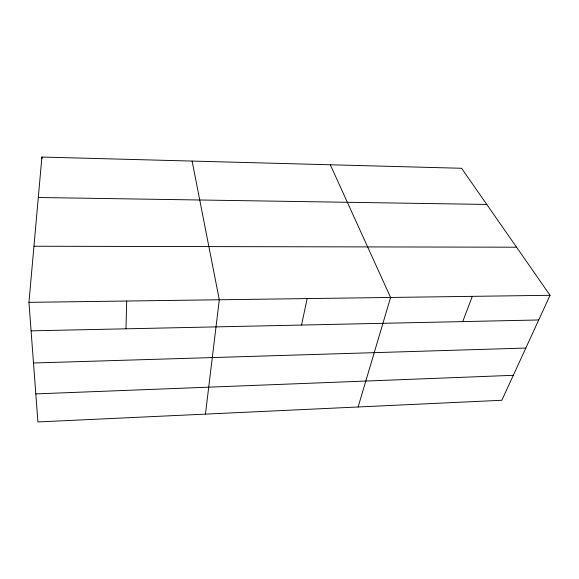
<?xml version="1.0" encoding="UTF-8"?>
<svg xmlns="http://www.w3.org/2000/svg" width="579" height="579" viewBox="0 0 579 579"><rect width="100%" height="100%" fill="white"/><g stroke="black" fill="none" stroke-linecap="round" stroke-linejoin="round"><path stroke-width="0.87" d="M125.976 328.814L126.692 301.022M28.95 302.347L41.905 157.054L461.579 168.279L550.05 295.297L501.848 400.27L37.917 421.946L28.95 302.347L550.05 295.297M205.451 414.123L219.296 299.77L192.119 161.071M301.55 325.051L307.145 298.583M358.119 406.986L390.601 297.454L330.312 164.769M462.73 321.598L472.326 296.347M35.811 393.901L513.305 375.315M33.495 362.997L525.826 348.059M31.085 330.848L538.716 319.97M33.951 246.241L516.555 247.204M38.301 197.49L486.773 204.445M41.905 157.054L41.999 158.834"/></g></svg>
